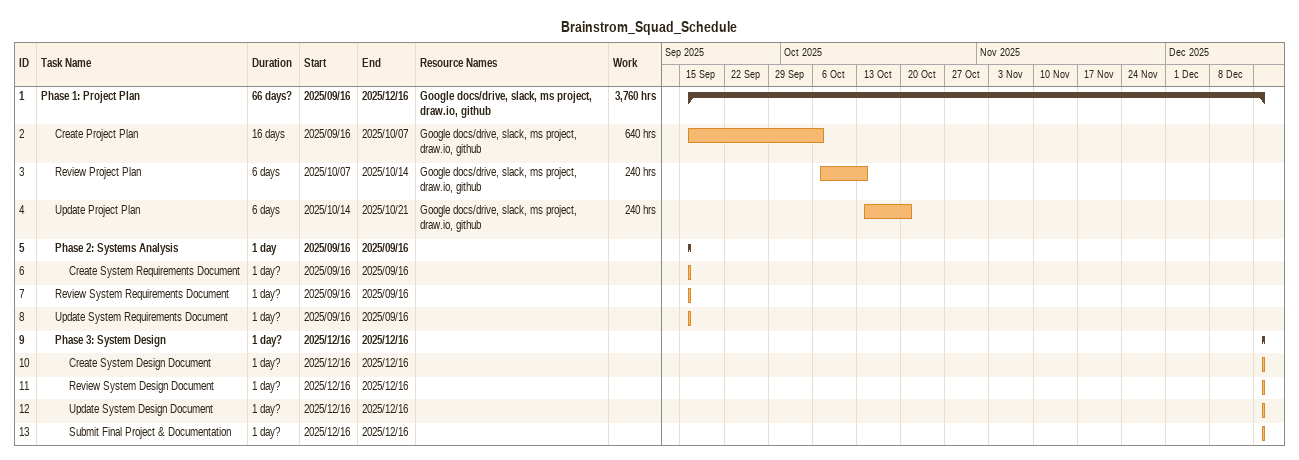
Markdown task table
Brainstrom_Squad_Schedule

| ID | Level | Task | Duration | Start | Finish | Resources | Work (h) |
|---|---|---|---|---|---|---|---|
| 1 | 1 | **Phase 1: Project Plan** | 66d? | 2025-09-16 | 2025-12-16 | Google docs/drive, slack, ms project, draw.io, github | 3760 |
| 2 | 2 | Create Project Plan | 16d | 2025-09-16 | 2025-10-07 | Google docs/drive, slack, ms project, draw.io, github | 640 |
| 3 | 2 | Review Project Plan | 6d | 2025-10-07 | 2025-10-14 | Google docs/drive, slack, ms project, draw.io, github | 240 |
| 4 | 2 | Update Project Plan | 6d | 2025-10-14 | 2025-10-21 | Google docs/drive, slack, ms project, draw.io, github | 240 |
| 5 | 2 | **Phase 2: Systems Analysis** | 1d | 2025-09-16 | 2025-09-16 |  |  |
| 6 | 3 | Create System Requirements Document | 1d? | 2025-09-16 | 2025-09-16 |  |  |
| 7 | 2 | Review System Requirements Document | 1d? | 2025-09-16 | 2025-09-16 |  |  |
| 8 | 2 | Update System Requirements Document | 1d? | 2025-09-16 | 2025-09-16 |  |  |
| 9 | 2 | **Phase 3: System Design** | 1d? | 2025-12-16 | 2025-12-16 |  |  |
| 10 | 3 | Create System Design Document | 1d? | 2025-12-16 | 2025-12-16 |  |  |
| 11 | 3 | Review System Design Document | 1d? | 2025-12-16 | 2025-12-16 |  |  |
| 12 | 3 | Update System Design Document | 1d? | 2025-12-16 | 2025-12-16 |  |  |
| 13 | 3 | Submit Final Project & Documentation | 1d? | 2025-12-16 | 2025-12-16 |  |  |
